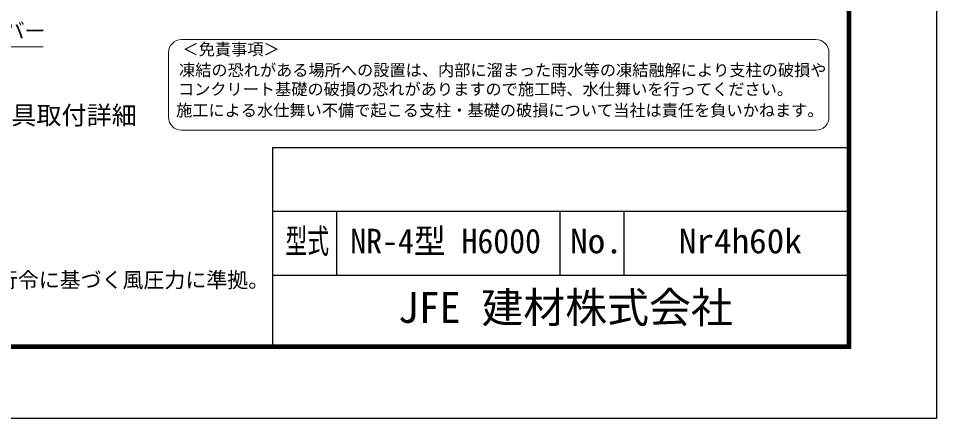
# Model space of a CAD drawing. Units: millimetres, scale not verified. Extents: x -8400 to 8400, y -5940 to 5940.
# Drawn here: x 2647 to 8400, y -5940 to -3430 of the extents above; entities that cross this region are included whole.
import ezdxf
from ezdxf.enums import TextEntityAlignment as Align

# ---------------------------------------------------------------- set-up
doc = ezdxf.new("R2010")
doc.units = ezdxf.units.MM
doc.header["$LTSCALE"] = 20
for name, color, linetype, lineweight in [('0-9_D-STR-TXT', 7, 'Continuous', 13), ('0-A_D-TTL-TXT', 7, 'Continuous', 13), ('0-C_D-TTL', 7, 'Continuous', 25)]:
    doc.layers.add(name, color=color, linetype=linetype, lineweight=lineweight)
doc.styles.add('ＭＳ ゴシック', font='')
doc.styles.get('ＭＳ ゴシック').set_extended_font_data('MS Gothic')

msp = doc.modelspace()

# ---------------------------------------------------------------- linework, layer by layer
at = {"layer": '0-9_D-STR-TXT'}
msp.add_line((2803.3, -3609.39), (1959.86, -3609.39), dxfattribs=at)
at = {"layer": '0-A_D-TTL-TXT', "color": 2}
for p, q in [((7644.11, -3563.04), (3669.84, -3563.04)), ((3588.58, -3644.3), (3588.58, -4050.58)), ((7725.36, -4050.58), (7725.36, -3644.3)), ((3669.84, -4131.83), (7644.11, -4131.83))]:
    msp.add_line(p, q, dxfattribs=at)
for centre, start, end in [((3669.84, -3644.3), 90, 180), ((7644.11, -3644.3), 0, 90), ((3669.84, -4050.58), 180, 270), ((7644.11, -4050.58), 270, 0)]:
    msp.add_arc(centre, 81.25, start, end, dxfattribs=at)
at = {"layer": '0-C_D-TTL'}
for p, q in [((4240, -4240), (4240, -5480)), ((4240, -4240), (7840, -4240)), ((4240, -4640), (7840, -4640)), ((4640, -4640), (4640, -5040)), ((6040, -4640), (6040, -5040)), ((6440, -4640), (6440, -5040)), ((4240, -5040), (7840, -5040))]:
    msp.add_line(p, q, dxfattribs=at)
at = {"layer": '0-C_D-TTL', "color": 2}
msp.add_lwpolyline([(-8400, 5940), (8400, 5940), (8400, -5940), (-8400, -5940)], close=True, dxfattribs=at)
at = {"layer": '0-C_D-TTL'}
for points in [[(-7860, 5500), (7860, 5500), (7860, -5500), (-7860, -5500)], [(-7855, 5495), (7855, 5495), (7855, -5495), (-7855, -5495)], [(-7850, 5490), (7850, 5490), (7850, -5490), (-7850, -5490)], [(-7845, 5485), (7845, 5485), (7845, -5485), (-7845, -5485)], [(-7840, 5480), (7840, 5480), (7840, -5480), (-7840, -5480)]]:
    msp.add_lwpolyline(points, close=True, dxfattribs=at)

# ---------------------------------------------------------------- texts
at = {"layer": '0-9_D-STR-TXT', "style": 'ＭＳ ゴシック'}
msp.add_text('ネットバー', height=96.19, dxfattribs=at).set_placement((2162.18, -3585.48), align=Align.BOTTOM_LEFT)
at = {"layer": '0-A_D-TTL-TXT', "style": 'ＭＳ ゴシック'}
for s, height, p in [('＜免責事項＞ \u3000\u3000', 74.34, (3675.86, -3683.59)), ('凍結の恐れがある場所への設置は、内部に溜まった雨水等の凍結融解により支柱の破損や', 74.34, (3653.88, -3814.41)), ('コンクリート基礎の破損の恐れがありますので施工時、水仕舞いを行ってください。', 74.34, (3647.2, -3933.73)), ('胴縁固定金具取付詳細', 115.4, (1815.59, -4130.27)), ('施工による水仕舞い不備で起こる支柱・基礎の破損について当社は責任を負いかねます。 ', 74.34, (3635.84, -4066.16)), ('（設計条件）風荷重：昭和57年改正 建築基準法・同施行令に基づく風圧力に準拠。', 96.19, (-701.21, -5147.21)), ('JFE 建材株式会社', 192.4, (5024.76, -5397.01))]:
    msp.add_text(s, height=height, dxfattribs=at).set_placement(p, align=Align.BOTTOM_LEFT)
for s, height, width, p in [('型式', 153.9, 0.65, (4320.53, -4949.61)), ('NR-4型 H6000', 153.9, 0.95, (4727.2, -4949.61)), ('No.', 154, 1.05, (6104, -4949.61)), ('Nr4h60k', 154, 1.05, (6785.33, -4949.61))]:
    msp.add_text(s, height=height, dxfattribs=dict(at, width=width)).set_placement(p, align=Align.BOTTOM_LEFT)

doc.saveas('drawing.dxf')
